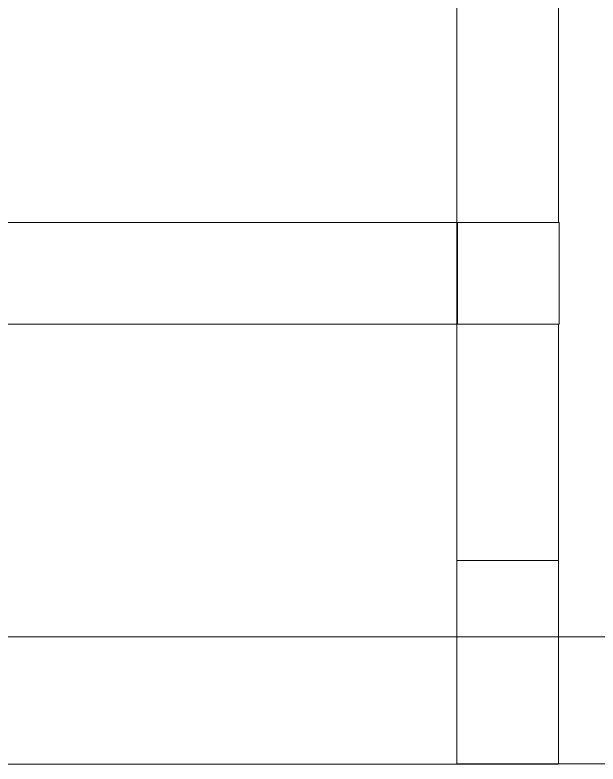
# Model space of a CAD drawing. Header units: millimetres. Extents: x -220592 to 404889, y -217665 to 38245.
# Drawn here: x 7583.86 to 7595.33, y -47967.53 to -47952.8 of the extents above; entities that cross this region are included whole.
import ezdxf

# ---------------------------------------------------------------- set-up
doc = ezdxf.new("R2010")
doc.units = ezdxf.units.MM
doc.linetypes.add('XKITLINE00', pattern=[0])
doc.layers.add('000 - 0_HIDE_OBJ_FRAMING_DEF_SUB_1', color=7, linetype='Continuous')

# ---------------------------------------------------------------- blocks, each defined once
blk = doc.blocks.new('*A13471')
at = {"layer": '000 - 0_HIDE_OBJ_FRAMING_DEF_SUB_1', "color": 7, "linetype": 'XKITLINE00', "lineweight": 0}
for p, q in [((-143.093124, 253.338401), (-143.092854, 357.438392)), ((-143.093151, 242.6885), (-143.093129, 251.338401)), ((-166.903352, 242.6885), (-143.093151, 242.6885))]:
    blk.add_line(p, q, dxfattribs=at)
blk = doc.blocks.new('*A14628')
at = {"layer": '000 - 0_HIDE_OBJ_FRAMING_DEF_SUB_1', "color": 7, "linetype": 'XKITLINE00', "lineweight": 0}
for p, q in [((-143.092849, 253.338401), (-143.092849, 342.188392)), ((-145.092849, 246.688505), (-145.092849, 275.190805)), ((-143.092849, 246.688505), (-143.092849, 251.338401)), ((-145.092849, 246.688505), (-143.092849, 246.688505))]:
    blk.add_line(p, q, dxfattribs=at)
blk = doc.blocks.new('*A14630')
at = {"layer": '000 - 0_HIDE_OBJ_FRAMING_DEF_SUB_1', "color": 7, "linetype": 'XKITLINE00', "lineweight": 0}
for p, q in [((-145.093349, 245.190805), (-145.093349, 242.690805)), ((-145.093349, 245.190805), (-85.563349, 245.190805)), ((-145.093349, 242.690805), (-87.063349, 242.690805))]:
    blk.add_line(p, q, dxfattribs=at)
blk = doc.blocks.new('*A14702')
at = {"layer": '000 - 0_HIDE_OBJ_FRAMING_DEF_SUB_1', "color": 7, "linetype": 'XKITLINE00', "lineweight": 0}
for p, q in [((-168.903349, 251.338477), (-168.903349, 245.188505)), ((-145.092907, 251.338477), (-168.894627, 251.338477)), ((-145.092907, 245.188505), (-145.092907, 251.338477)), ((-168.903349, 245.188505), (-145.092907, 245.188505))]:
    blk.add_line(p, q, dxfattribs=at)
blk = doc.blocks.new('*A14703')
at = {"layer": '000 - 0_HIDE_OBJ_FRAMING_DEF_SUB_1', "color": 7, "linetype": 'XKITLINE00', "lineweight": 0}
for p, q in [((-168.893422, 253.338478), (-168.893422, 251.338478)), ((-168.893422, 253.338478), (-145.092907, 253.338478)), ((-145.092907, 253.338478), (-145.092907, 251.338478)), ((-168.893422, 251.338478), (-145.092907, 251.338478))]:
    blk.add_line(p, q, dxfattribs=at)
blk = doc.blocks.new('*A14705')
at = {"layer": '000 - 0_HIDE_OBJ_FRAMING_DEF_SUB_1', "color": 7, "linetype": 'XKITLINE00', "lineweight": 0}
for p, q in [((-166.903349, 245.188499), (-166.903349, 242.688499)), ((-166.903349, 245.188499), (-145.093349, 245.188499)), ((-145.093349, 245.188499), (-145.093349, 242.688499)), ((-166.903349, 242.688499), (-145.093349, 242.688499))]:
    blk.add_line(p, q, dxfattribs=at)
blk = doc.blocks.new('*A14706')
at = {"layer": '000 - 0_HIDE_OBJ_FRAMING_DEF_SUB_1', "color": 7, "linetype": 'XKITLINE00', "lineweight": 0}
for p, q in [((-143.082849, 253.338401), (-145.082849, 253.338401)), ((-145.082849, 253.338401), (-145.082849, 251.338401)), ((-143.082849, 251.338401), (-143.082849, 253.338401)), ((-145.082849, 251.338401), (-143.082849, 251.338401))]:
    blk.add_line(p, q, dxfattribs=at)
blk = doc.blocks.new('*A14858')
at = {"layer": '000 - 0_HIDE_OBJ_FRAMING_DEF_SUB_1', "color": 7, "linetype": 'XKITLINE00', "lineweight": 0}
for p, q in [((-145.092849, 246.688499), (-145.092849, 242.688499)), ((-143.092849, 246.688499), (-145.092849, 246.688499)), ((-143.092849, 242.688499), (-143.092849, 246.688499)), ((-145.092849, 242.688499), (-143.092849, 242.688499))]:
    blk.add_line(p, q, dxfattribs=at)

msp = doc.modelspace()

# ---------------------------------------------------------------- block references
at = {"color": 7, "lineweight": 0}
for name in ['*A13471', '*A14628', '*A14703', '*A14706', '*A14702', '*A14858', '*A14705', '*A14630']:
    msp.add_blockref(name, (7737.6457, -48210.2152), dxfattribs=at)

doc.saveas('drawing.dxf')
